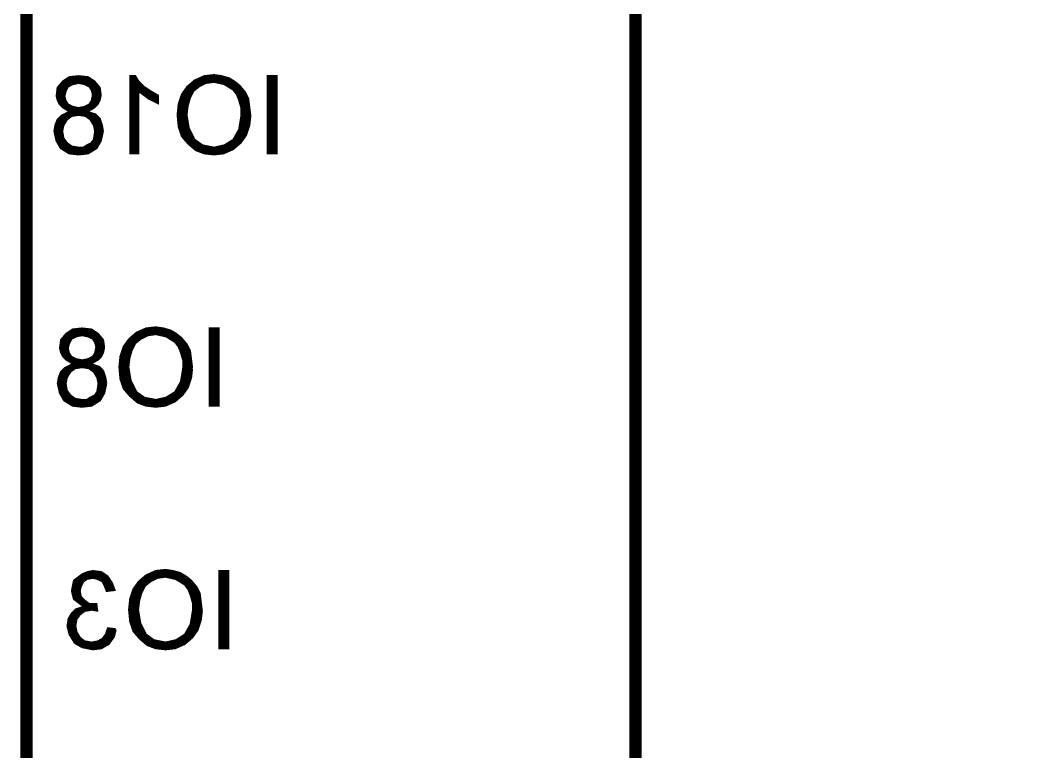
# Model space of a CAD drawing. Extents: x 1.36 to 3.09, y 1.35 to 6.
# Drawn here: x 1.356 to 1.7669, y 4.8127 to 5.1095 of the extents above; entities that cross this region are included whole.
import ezdxf

# ---------------------------------------------------------------- set-up
doc = ezdxf.new("R2010")
doc.units = 0
doc.layers.add('SSB004129_PHO', color=12, linetype='CONTINUOUS')

msp = doc.modelspace()

# ---------------------------------------------------------------- linework, layer by layer
at = {"layer": 'SSB004129_PHO'}
for points, const_width in [([(1.35854, 1.43433), (1.35854, 5.6261)], 0.005), ([(1.60577, 5.20801), (1.60577, 2.19501), (2.43254, 2.19501), (2.43254, 5.20801), (1.60577, 5.20801)], 0.005), ([(1.3895, 5.06451), (1.38908, 5.06705), (1.38824, 5.06958), (1.38662, 5.0712), (1.38405, 5.07205), (1.38371, 5.07253), (1.38395, 5.07296), (1.38613, 5.07427), (1.38737, 5.0755), (1.3882, 5.07716), (1.38861, 5.07924), (1.3882, 5.08214), (1.3861, 5.08465), (1.38359, 5.08633), (1.37975, 5.08676), (1.3759, 5.08633), (1.37339, 5.08465), (1.37129, 5.08214), (1.37088, 5.07881), (1.37129, 5.07717), (1.37212, 5.0755), (1.37336, 5.07427), (1.37554, 5.07296), (1.37578, 5.07253), (1.3755, 5.07208), (1.3729, 5.07078), (1.37124, 5.06912), (1.37041, 5.06704), (1.36999, 5.06451), (1.37084, 5.06066), (1.37253, 5.05771), (1.3759, 5.0556), (1.37975, 5.05517), (1.38359, 5.0556), (1.38696, 5.05771), (1.38865, 5.06066), (1.3895, 5.06451)], 0.001), ([(1.376, 5.08305), (1.376, 5.08634)], 0.001), ([(1.377, 5.08355), (1.377, 5.08645)], 0.001), ([(1.378, 5.08385), (1.378, 5.08656)], 0.001), ([(1.379, 5.08405), (1.379, 5.08668)], 0.001), ([(1.38, 5.08415), (1.38, 5.08673)], 0.001), ([(1.381, 5.08395), (1.381, 5.08662)], 0.001), ([(1.382, 5.08375), (1.382, 5.08651)], 0.001), ([(1.383, 5.08329), (1.383, 5.0864)], 0.001), ([(1.41183, 5.07894), (1.40896, 5.08058), (1.40893, 5.08059), (1.40625, 5.08238), (1.40618, 5.08244), (1.40395, 5.08468), (1.40387, 5.08477), (1.40268, 5.08676), (1.40078, 5.08676), (1.40078, 5.05562), (1.4038, 5.05562), (1.4038, 5.08012), (1.4046, 5.08052), (1.40813, 5.07787), (1.41183, 5.07602), (1.41183, 5.07894)], 0.001), ([(1.401, 5.05562), (1.401, 5.08676)], 0.001), ([(1.402, 5.05562), (1.402, 5.08676)], 0.001), ([(1.403, 5.05562), (1.403, 5.08622)], 0.001), ([(1.44933, 5.07074), (1.44846, 5.07774), (1.44718, 5.08029), (1.44502, 5.08288), (1.44285, 5.08462), (1.44071, 5.08591), (1.43768, 5.08677), (1.43465, 5.0872), (1.43077, 5.08677), (1.42689, 5.08505), (1.42387, 5.08246), (1.42171, 5.07944), (1.42042, 5.07555), (1.41998, 5.07119), (1.42042, 5.06638), (1.42171, 5.06251), (1.4243, 5.05949), (1.42733, 5.05689), (1.43076, 5.05561), (1.43466, 5.05517), (1.43854, 5.05561), (1.44242, 5.05733), (1.44545, 5.05992), (1.4476, 5.06294), (1.4489, 5.06683), (1.44933, 5.07074)], 0.001), ([(1.43, 5.08348), (1.43, 5.08643)], 0.001), ([(1.431, 5.08398), (1.431, 5.0868)], 0.001), ([(1.432, 5.08426), (1.432, 5.08691)], 0.001), ([(1.433, 5.0844), (1.433, 5.08702)], 0.001), ([(1.434, 5.08455), (1.434, 5.08713)], 0.001), ([(1.435, 5.08457), (1.435, 5.08715)], 0.001), ([(1.436, 5.08435), (1.436, 5.08701)], 0.001), ([(1.437, 5.08413), (1.437, 5.08687)], 0.001), ([(1.438, 5.08391), (1.438, 5.08668)], 0.001), ([(1.439, 5.08363), (1.439, 5.08639)], 0.001), ([(1.44, 5.083), (1.44, 5.08611)], 0.001), ([(1.46005, 5.08676), (1.45658, 5.08676), (1.45658, 5.05562), (1.46005, 5.05562), (1.46005, 5.08676)], 0.001), ([(1.457, 5.05562), (1.457, 5.08676)], 0.001), ([(1.458, 5.05562), (1.458, 5.08676)], 0.001), ([(1.459, 5.05562), (1.459, 5.08676)], 0.001), ([(1.46, 5.05562), (1.46, 5.08676)], 0.001), ([(1.372, 5.07575), (1.372, 5.08299)], 0.001), ([(1.373, 5.07462), (1.373, 5.08419)], 0.001), ([(1.38559, 5.07913), (1.38515, 5.0769), (1.38507, 5.07672), (1.38418, 5.07538), (1.38399, 5.07521), (1.3822, 5.07431), (1.38208, 5.07427), (1.37984, 5.07382), (1.37965, 5.07382), (1.37742, 5.07427), (1.37729, 5.07431), (1.3755, 5.07521), (1.37531, 5.07538), (1.37442, 5.07672), (1.37435, 5.07687), (1.3739, 5.07866), (1.37389, 5.07878), (1.3739, 5.0789), (1.37435, 5.08069), (1.37439, 5.08079), (1.37528, 5.08257), (1.3755, 5.0828), (1.37729, 5.08369), (1.37742, 5.08373), (1.37965, 5.08418), (1.37984, 5.08418), (1.38208, 5.08373), (1.3822, 5.08369), (1.38399, 5.0828), (1.38418, 5.08263), (1.38507, 5.08129), (1.38514, 5.08113), (1.38559, 5.07935), (1.38559, 5.07913)], 0.001), ([(1.374, 5.07929), (1.374, 5.08506)], 0.001), ([(1.375, 5.08201), (1.375, 5.08573)], 0.001), ([(1.384, 5.08279), (1.384, 5.08606)], 0.001), ([(1.385, 5.0814), (1.385, 5.08539)], 0.001), ([(1.386, 5.07419), (1.386, 5.08472)], 0.001), ([(1.387, 5.07513), (1.387, 5.08358)], 0.001), ([(1.388, 5.07676), (1.388, 5.08238)], 0.001), ([(1.404, 5.08052), (1.404, 5.08462)], 0.001), ([(1.405, 5.08022), (1.405, 5.08362)], 0.001), ([(1.406, 5.07947), (1.406, 5.08262)], 0.001), ([(1.424, 5.07522), (1.424, 5.08257)], 0.001), ([(1.425, 5.07844), (1.425, 5.08343)], 0.001), ([(1.426, 5.08044), (1.426, 5.08428)], 0.001), ([(1.42631, 5.08095), (1.42854, 5.08274), (1.42863, 5.0828), (1.43131, 5.08414), (1.43146, 5.08418), (1.43459, 5.08463), (1.43476, 5.08462), (1.43878, 5.08373), (1.43894, 5.08367), (1.44251, 5.08143), (1.44265, 5.08131), (1.44398, 5.07953), (1.44405, 5.07941), (1.44494, 5.07718), (1.44496, 5.07713), (1.44585, 5.07401), (1.44587, 5.07387)], 0.001), ([(1.427, 5.08151), (1.427, 5.0851)], 0.001), ([(1.428, 5.08231), (1.428, 5.08554)], 0.001), ([(1.429, 5.08298), (1.429, 5.08599)], 0.001), ([(1.441, 5.08238), (1.441, 5.08573)], 0.001), ([(1.442, 5.08175), (1.442, 5.08513)], 0.001), ([(1.443, 5.08084), (1.443, 5.0845)], 0.001), ([(1.444, 5.0795), (1.444, 5.0837)], 0.001), ([(1.445, 5.07698), (1.445, 5.0829)], 0.001), ([(1.371, 5.07832), (1.371, 5.07978)], 0.001), ([(1.374, 5.07388), (1.374, 5.07827)], 0.001), ([(1.407, 5.07872), (1.407, 5.08188)], 0.001), ([(1.408, 5.07797), (1.408, 5.08122)], 0.001), ([(1.409, 5.07743), (1.409, 5.08055)], 0.001), ([(1.41, 5.07693), (1.41, 5.07998)], 0.001), ([(1.411, 5.07643), (1.411, 5.07941)], 0.001), ([(1.422, 5.06217), (1.422, 5.07984)], 0.001), ([(1.423, 5.061), (1.423, 5.08124)], 0.001), ([(1.44587, 5.07387), (1.44587, 5.07074), (1.44586, 5.07066), (1.44497, 5.0653), (1.44491, 5.06514), (1.44268, 5.06113), (1.44251, 5.06094), (1.43894, 5.05871), (1.43878, 5.05865), (1.43476, 5.05776), (1.43456, 5.05775), (1.43009, 5.05865), (1.4299, 5.05873), (1.42678, 5.06096), (1.42662, 5.06114), (1.42439, 5.06561), (1.42434, 5.06575), (1.42345, 5.07111), (1.42344, 5.07119), (1.42345, 5.07125), (1.42389, 5.07482), (1.42391, 5.0749), (1.4248, 5.07802), (1.42483, 5.07811), (1.42617, 5.08079), (1.42631, 5.08095)], 0.001), ([(1.446, 5.0607), (1.446, 5.08171)], 0.001), ([(1.447, 5.0621), (1.447, 5.08051)], 0.001), ([(1.448, 5.06414), (1.448, 5.07865)], 0.001), ([(1.375, 5.07328), (1.375, 5.07584)], 0.001), ([(1.376, 5.07012), (1.376, 5.07496)], 0.001), ([(1.377, 5.07079), (1.377, 5.07446)], 0.001), ([(1.378, 5.07096), (1.378, 5.07415)], 0.001), ([(1.379, 5.07113), (1.379, 5.07395)], 0.001), ([(1.38, 5.07121), (1.38, 5.07386)], 0.001), ([(1.381, 5.07104), (1.381, 5.07406)], 0.001), ([(1.382, 5.07087), (1.382, 5.07426)], 0.001), ([(1.383, 5.07049), (1.383, 5.07471)], 0.001), ([(1.384, 5.07299), (1.384, 5.07521)], 0.001), ([(1.385, 5.07359), (1.385, 5.07661)], 0.001), ([(1.421, 5.06463), (1.421, 5.0773)], 0.001), ([(1.372, 5.05863), (1.372, 5.06988)], 0.001), ([(1.3865, 5.06449), (1.38649, 5.06442), (1.38604, 5.0613), (1.38597, 5.06109), (1.38507, 5.05975), (1.38488, 5.05958), (1.38312, 5.0587), (1.38181, 5.05783), (1.38153, 5.05774), (1.37975, 5.05774), (1.37966, 5.05775), (1.37698, 5.0582), (1.37677, 5.05829), (1.37498, 5.05963), (1.37488, 5.05973), (1.37354, 5.06151), (1.37345, 5.06173), (1.373, 5.06441), (1.373, 5.06449), (1.37301, 5.06459), (1.37345, 5.06682), (1.37351, 5.06698), (1.37485, 5.06921), (1.37498, 5.06936), (1.37677, 5.0707), (1.37698, 5.07079), (1.37966, 5.07124), (1.37983, 5.07124), (1.38251, 5.07079), (1.38272, 5.0707), (1.38451, 5.06936), (1.38464, 5.06921), (1.38598, 5.06698), (1.38604, 5.06682), (1.38649, 5.06459), (1.3865, 5.06449)], 0.001), ([(1.373, 5.06456), (1.373, 5.07083)], 0.001), ([(1.374, 5.06779), (1.374, 5.07133)], 0.001), ([(1.375, 5.06937), (1.375, 5.07183)], 0.001), ([(1.384, 5.06974), (1.384, 5.07207)], 0.001), ([(1.385, 5.06861), (1.385, 5.07174)], 0.001), ([(1.386, 5.06694), (1.386, 5.07141)], 0.001), ([(1.387, 5.05777), (1.387, 5.07082)], 0.001), ([(1.388, 5.05952), (1.388, 5.06982)], 0.001), ([(1.42, 5.07097), (1.42, 5.07139)], 0.001), ([(1.449, 5.06776), (1.449, 5.07339)], 0.001), ([(1.371, 5.06038), (1.371, 5.06852)], 0.001), ([(1.389, 5.06224), (1.389, 5.06729)], 0.001), ([(1.424, 5.05984), (1.424, 5.0678)], 0.001), ([(1.37, 5.06445), (1.37, 5.06459)], 0.001), ([(1.373, 5.05741), (1.373, 5.06443)], 0.001), ([(1.425, 5.05889), (1.425, 5.06438)], 0.001), ([(1.426, 5.05803), (1.426, 5.06238)], 0.001), ([(1.443, 5.05783), (1.443, 5.0617)], 0.001), ([(1.444, 5.05868), (1.444, 5.0635)], 0.001), ([(1.445, 5.05954), (1.445, 5.06548)], 0.001), ([(1.374, 5.05679), (1.374, 5.0609)], 0.001), ([(1.375, 5.05616), (1.375, 5.05961)], 0.001), ([(1.376, 5.05559), (1.376, 5.05886)], 0.001), ([(1.377, 5.05548), (1.377, 5.05819)], 0.001), ([(1.378, 5.05537), (1.378, 5.05803)], 0.001), ([(1.379, 5.05526), (1.379, 5.05786)], 0.001), ([(1.38, 5.0552), (1.38, 5.05774)], 0.001), ([(1.381, 5.05531), (1.381, 5.05774)], 0.001), ([(1.382, 5.05543), (1.382, 5.05795)], 0.001), ([(1.383, 5.05554), (1.383, 5.05862)], 0.001), ([(1.384, 5.05586), (1.384, 5.05914)], 0.001), ([(1.385, 5.05648), (1.385, 5.05967)], 0.001), ([(1.386, 5.05711), (1.386, 5.06115)], 0.001), ([(1.427, 5.05717), (1.427, 5.0608)], 0.001), ([(1.428, 5.05664), (1.428, 5.06009)], 0.001), ([(1.429, 5.05627), (1.429, 5.05937)], 0.001), ([(1.43, 5.05589), (1.43, 5.05867)], 0.001), ([(1.431, 5.05558), (1.431, 5.05846)], 0.001), ([(1.432, 5.05547), (1.432, 5.05826)], 0.001), ([(1.433, 5.05536), (1.433, 5.05806)], 0.001), ([(1.434, 5.05525), (1.434, 5.05786)], 0.001), ([(1.435, 5.05521), (1.435, 5.05781)], 0.001), ([(1.436, 5.05532), (1.436, 5.05803)], 0.001), ([(1.437, 5.05544), (1.437, 5.05825)], 0.001), ([(1.438, 5.05555), (1.438, 5.05847)], 0.001), ([(1.439, 5.05581), (1.439, 5.05875)], 0.001), ([(1.44, 5.05625), (1.44, 5.05938)], 0.001), ([(1.441, 5.0567), (1.441, 5.06)], 0.001), ([(1.442, 5.05714), (1.442, 5.06063)], 0.001), ([(1.38962, 4.96722), (1.388, 4.96884), (1.38543, 4.96969), (1.38509, 4.97017), (1.38533, 4.9706), (1.38751, 4.9719), (1.38875, 4.97314), (1.38957, 4.97479), (1.38999, 4.97688), (1.38958, 4.97978), (1.38748, 4.98229), (1.38497, 4.98397), (1.38112, 4.9844), (1.37728, 4.98397), (1.37476, 4.98229), (1.37267, 4.97978), (1.37226, 4.97645), (1.37267, 4.97481), (1.3735, 4.97314), (1.37474, 4.9719), (1.37692, 4.9706), (1.37716, 4.97017), (1.37688, 4.96972), (1.37428, 4.96842), (1.37262, 4.96676), (1.37179, 4.96467), (1.37136, 4.96214), (1.37222, 4.9583), (1.37391, 4.95535), (1.37727, 4.95324), (1.38112, 4.95281), (1.38497, 4.95324), (1.38834, 4.95535), (1.39003, 4.9583), (1.39088, 4.96214)], 0.001), ([(1.377, 4.98049), (1.377, 4.98378)], 0.001), ([(1.378, 4.98099), (1.378, 4.98405)], 0.001), ([(1.379, 4.98141), (1.379, 4.98416)], 0.001), ([(1.38, 4.98161), (1.38, 4.98427)], 0.001), ([(1.381, 4.98181), (1.381, 4.98438)], 0.001), ([(1.382, 4.98166), (1.382, 4.9843)], 0.001), ([(1.383, 4.98146), (1.383, 4.98419)], 0.001), ([(1.384, 4.98112), (1.384, 4.98408)], 0.001), ([(1.385, 4.98062), (1.385, 4.98395)], 0.001), ([(1.42571, 4.96838), (1.42483, 4.97538), (1.42356, 4.97793), (1.4214, 4.98052), (1.41923, 4.98226), (1.41708, 4.98354), (1.41405, 4.98441), (1.41103, 4.98484), (1.40715, 4.98441), (1.40327, 4.98269), (1.40025, 4.98009)], 0.001), ([(1.405, 4.98043), (1.405, 4.98346)], 0.001), ([(1.406, 4.98093), (1.406, 4.9839)], 0.001), ([(1.407, 4.98143), (1.407, 4.98434)], 0.001), ([(1.408, 4.98185), (1.408, 4.9845)], 0.001), ([(1.409, 4.98199), (1.409, 4.98462)], 0.001), ([(1.41, 4.98213), (1.41, 4.98473)], 0.001), ([(1.411, 4.98227), (1.411, 4.98484)], 0.001), ([(1.412, 4.98207), (1.412, 4.9847)], 0.001), ([(1.413, 4.98185), (1.413, 4.98456)], 0.001), ([(1.414, 4.98163), (1.414, 4.98442)], 0.001), ([(1.415, 4.9814), (1.415, 4.98414)], 0.001), ([(1.416, 4.98088), (1.416, 4.98385)], 0.001), ([(1.417, 4.98025), (1.417, 4.98357)], 0.001), ([(1.43643, 4.9844), (1.43296, 4.9844), (1.43296, 4.95326), (1.43643, 4.95326), (1.43643, 4.9844)], 0.001), ([(1.433, 4.95326), (1.433, 4.9844)], 0.001), ([(1.434, 4.95326), (1.434, 4.9844)], 0.001), ([(1.435, 4.95326), (1.435, 4.9844)], 0.001), ([(1.436, 4.95326), (1.436, 4.9844)], 0.001), ([(1.373, 4.97414), (1.373, 4.98017)], 0.001), ([(1.374, 4.97264), (1.374, 4.98137)], 0.001), ([(1.375, 4.97175), (1.375, 4.98245)], 0.001), ([(1.38697, 4.97676), (1.38652, 4.97453), (1.38645, 4.97435), (1.38556, 4.97301), (1.38536, 4.97284), (1.38358, 4.97195), (1.38345, 4.97191), (1.38122, 4.97146), (1.38103, 4.97146), (1.37879, 4.97191), (1.37867, 4.97195), (1.37688, 4.97284), (1.37669, 4.97301), (1.3758, 4.97435), (1.37573, 4.97451), (1.37528, 4.9763), (1.37527, 4.97642), (1.37528, 4.97654), (1.37573, 4.97832), (1.37577, 4.97843), (1.37666, 4.98021), (1.37688, 4.98044), (1.37867, 4.98133), (1.37879, 4.98137), (1.38103, 4.98182), (1.38122, 4.98182), (1.38345, 4.98137), (1.38358, 4.98133), (1.38536, 4.98044), (1.38556, 4.98027), (1.38645, 4.97893), (1.38652, 4.97877), (1.38697, 4.97698), (1.38697, 4.97676)], 0.001), ([(1.376, 4.97889), (1.376, 4.98311)], 0.001), ([(1.386, 4.9796), (1.386, 4.98328)], 0.001), ([(1.387, 4.9716), (1.387, 4.98261)], 0.001), ([(1.388, 4.97239), (1.388, 4.98167)], 0.001), ([(1.389, 4.97364), (1.389, 4.98047)], 0.001), ([(1.40025, 4.98009), (1.39809, 4.97708), (1.39679, 4.97319), (1.39636, 4.96883), (1.39679, 4.96402), (1.39808, 4.96015), (1.40067, 4.95713), (1.4037, 4.95453), (1.40713, 4.95325), (1.41103, 4.95281), (1.41492, 4.95324), (1.4188, 4.95497), (1.42182, 4.95756), (1.42398, 4.96057), (1.42528, 4.96447), (1.42571, 4.96838)], 0.001), ([(1.42225, 4.97151), (1.42225, 4.96838), (1.42224, 4.9683), (1.42135, 4.96294), (1.42129, 4.96278), (1.41906, 4.95876), (1.41889, 4.95858), (1.41532, 4.95635), (1.41516, 4.95629), (1.41114, 4.95539), (1.41094, 4.95539), (1.40647, 4.95628), (1.40628, 4.95637), (1.40315, 4.9586), (1.403, 4.95878), (1.40077, 4.96325), (1.40072, 4.96339), (1.39983, 4.96875), (1.39982, 4.96883), (1.39982, 4.96889), (1.40027, 4.97246), (1.40029, 4.97254), (1.40118, 4.97566), (1.40121, 4.97575), (1.40255, 4.97843), (1.40269, 4.97859), (1.40492, 4.98038), (1.40501, 4.98044), (1.40769, 4.98177), (1.40784, 4.98182), (1.41096, 4.98227), (1.41114, 4.98226), (1.41516, 4.98137), (1.41532, 4.9813), (1.41889, 4.97907), (1.41902, 4.97895), (1.42036, 4.97716), (1.42043, 4.97705), (1.42132, 4.97482), (1.42134, 4.97477), (1.42223, 4.97164), (1.42225, 4.97151)], 0.001), ([(1.4, 4.9703), (1.4, 4.97975)], 0.001), ([(1.401, 4.97504), (1.401, 4.98074)], 0.001), ([(1.402, 4.97732), (1.402, 4.9816)], 0.001), ([(1.403, 4.97884), (1.403, 4.98246)], 0.001), ([(1.404, 4.97964), (1.404, 4.98301)], 0.001), ([(1.418, 4.97963), (1.418, 4.98299)], 0.001), ([(1.419, 4.97898), (1.419, 4.98239)], 0.001), ([(1.42, 4.97765), (1.42, 4.98164)], 0.001), ([(1.421, 4.97562), (1.421, 4.98084)], 0.001), ([(1.422, 4.97245), (1.422, 4.9798)], 0.001), ([(1.398, 4.9604), (1.398, 4.9768)], 0.001), ([(1.399, 4.95908), (1.399, 4.97835)], 0.001), ([(1.423, 4.95921), (1.423, 4.9786)], 0.001), ([(1.424, 4.96065), (1.424, 4.97705)], 0.001), ([(1.376, 4.97115), (1.376, 4.97405)], 0.001), ([(1.377, 4.97053), (1.377, 4.97279)], 0.001), ([(1.378, 4.96823), (1.378, 4.97229)], 0.001), ([(1.379, 4.96853), (1.379, 4.97187)], 0.001), ([(1.38, 4.9687), (1.38, 4.97167)], 0.001), ([(1.381, 4.96887), (1.381, 4.97147)], 0.001), ([(1.382, 4.96874), (1.382, 4.97162)], 0.001), ([(1.383, 4.96858), (1.383, 4.97182)], 0.001), ([(1.384, 4.96839), (1.384, 4.97216)], 0.001), ([(1.385, 4.96766), (1.385, 4.97266)], 0.001), ([(1.386, 4.971), (1.386, 4.97368)], 0.001), ([(1.397, 4.9634), (1.397, 4.9738)], 0.001), ([(1.425, 4.96365), (1.425, 4.97405)], 0.001), ([(1.373, 4.95693), (1.373, 4.96714)], 0.001), ([(1.374, 4.95529), (1.374, 4.96814)], 0.001), ([(1.38787, 4.96213), (1.38787, 4.96206), (1.38742, 4.95894), (1.38734, 4.95873), (1.38645, 4.95739), (1.38626, 4.95722), (1.3845, 4.95634), (1.38319, 4.95546), (1.38291, 4.95538), (1.38112, 4.95538), (1.38104, 4.95539), (1.37836, 4.95583), (1.37814, 4.95593), (1.37636, 4.95727), (1.37626, 4.95737), (1.37492, 4.95915), (1.37483, 4.95937), (1.37438, 4.96205), (1.37437, 4.96213), (1.37438, 4.96223), (1.37483, 4.96446), (1.37489, 4.96462), (1.37623, 4.96685), (1.37636, 4.967), (1.37814, 4.96833), (1.37836, 4.96843), (1.38104, 4.96887), (1.38121, 4.96887), (1.38388, 4.96843), (1.3841, 4.96833), (1.38589, 4.967), (1.38602, 4.96685), (1.38736, 4.96462), (1.38742, 4.96446), (1.38786, 4.96223), (1.38787, 4.96213)], 0.001), ([(1.375, 4.9648), (1.375, 4.96878)], 0.001), ([(1.376, 4.96647), (1.376, 4.96928)], 0.001), ([(1.377, 4.96748), (1.377, 4.9698)], 0.001), ([(1.386, 4.96688), (1.386, 4.9695)], 0.001), ([(1.387, 4.96521), (1.387, 4.96917)], 0.001), ([(1.388, 4.95513), (1.388, 4.96883)], 0.001), ([(1.389, 4.9565), (1.389, 4.96783)], 0.001), ([(1.39088, 4.96214), (1.39046, 4.96469), (1.38962, 4.96722)], 0.001), ([(1.4, 4.95792), (1.4, 4.96771)], 0.001), ([(1.372, 4.95929), (1.372, 4.96521)], 0.001), ([(1.39, 4.95825), (1.39, 4.96606)], 0.001), ([(1.422, 4.95781), (1.422, 4.96685)], 0.001), ([(1.375, 4.95466), (1.375, 4.95905)], 0.001), ([(1.401, 4.95685), (1.401, 4.96278)], 0.001), ([(1.402, 4.95599), (1.402, 4.96078)], 0.001), ([(1.403, 4.95514), (1.403, 4.95878)], 0.001), ([(1.42, 4.956), (1.42, 4.96045)], 0.001), ([(1.421, 4.95685), (1.421, 4.96225)], 0.001), ([(1.376, 4.95404), (1.376, 4.95771)], 0.001), ([(1.377, 4.95341), (1.377, 4.95679)], 0.001), ([(1.378, 4.95316), (1.378, 4.95604)], 0.001), ([(1.379, 4.95305), (1.379, 4.95573)], 0.001), ([(1.38, 4.95294), (1.38, 4.95556)], 0.001), ([(1.381, 4.95283), (1.381, 4.95539)], 0.001), ([(1.382, 4.95291), (1.382, 4.95538)], 0.001), ([(1.383, 4.95302), (1.383, 4.95539)], 0.001), ([(1.384, 4.95313), (1.384, 4.95601)], 0.001), ([(1.385, 4.95326), (1.385, 4.95659)], 0.001), ([(1.386, 4.95388), (1.386, 4.95709)], 0.001), ([(1.387, 4.95451), (1.387, 4.95821)], 0.001), ([(1.404, 4.95442), (1.404, 4.95799)], 0.001), ([(1.405, 4.95405), (1.405, 4.95728)], 0.001), ([(1.406, 4.95367), (1.406, 4.95657)], 0.001), ([(1.407, 4.9533), (1.407, 4.95618)], 0.001), ([(1.408, 4.95315), (1.408, 4.95598)], 0.001), ([(1.409, 4.95304), (1.409, 4.95578)], 0.001), ([(1.41, 4.95293), (1.41, 4.95558)], 0.001), ([(1.411, 4.95282), (1.411, 4.95538)], 0.001), ([(1.412, 4.95292), (1.412, 4.95558)], 0.001), ([(1.413, 4.95303), (1.413, 4.95581)], 0.001), ([(1.414, 4.95314), (1.414, 4.95603)], 0.001), ([(1.415, 4.95328), (1.415, 4.95625)], 0.001), ([(1.416, 4.95372), (1.416, 4.95678)], 0.001), ([(1.417, 4.95417), (1.417, 4.9574)], 0.001), ([(1.418, 4.95461), (1.418, 4.95803)], 0.001), ([(1.419, 4.95514), (1.419, 4.95868)], 0.001), ([(1.38948, 4.85849), (1.3893, 4.85835), (1.38752, 4.85745), (1.38739, 4.85741), (1.38516, 4.85697), (1.38498, 4.85696), (1.3823, 4.85741), (1.38208, 4.8575), (1.3803, 4.85884), (1.38017, 4.85898), (1.37883, 4.86122), (1.37877, 4.86138), (1.37832, 4.86361), (1.37831, 4.86371), (1.37832, 4.86379), (1.37876, 4.86647), (1.37886, 4.86668), (1.3802, 4.86847), (1.3803, 4.86857), (1.38208, 4.86991), (1.3823, 4.87), (1.38498, 4.87045), (1.38514, 4.87045), (1.38716, 4.87011), (1.38685, 4.87258), (1.38417, 4.87258), (1.38387, 4.87268), (1.38208, 4.87402), (1.38203, 4.87407), (1.38069, 4.87541), (1.38055, 4.87566), (1.38011, 4.87789), (1.3801, 4.87799), (1.38011, 4.87811), (1.38056, 4.8799), (1.3806, 4.88), (1.38149, 4.88179), (1.38166, 4.88198), (1.383, 4.88287), (1.38318, 4.88295), (1.38541, 4.88339), (1.38563, 4.88339), (1.38741, 4.88294), (1.38752, 4.8829), (1.3893, 4.88201), (1.38953, 4.88179), (1.39042, 4.88), (1.39044, 4.87996), (1.39119, 4.87808), (1.39419, 4.87842), (1.39309, 4.88133), (1.3914, 4.88388), (1.3889, 4.88555), (1.38553, 4.88597), (1.38342, 4.88555), (1.38129, 4.88469), (1.37792, 4.88217), (1.37709, 4.878), (1.37791, 4.87471), (1.38134, 4.87214), (1.38154, 4.87174), (1.3812, 4.87127), (1.37863, 4.87041), (1.37698, 4.86875), (1.37572, 4.86666), (1.3753, 4.86373), (1.37615, 4.86033), (1.37827, 4.85693), (1.38122, 4.85525), (1.38553, 4.85439), (1.38892, 4.85481), (1.39186, 4.8565), (1.39397, 4.85945), (1.3947, 4.86238)], 0.001), ([(1.382, 4.88221), (1.382, 4.88498)], 0.001), ([(1.383, 4.88287), (1.383, 4.88538)], 0.001), ([(1.384, 4.88311), (1.384, 4.88566)], 0.001), ([(1.385, 4.88331), (1.385, 4.88586)], 0.001), ([(1.386, 4.88329), (1.386, 4.88591)], 0.001), ([(1.387, 4.88304), (1.387, 4.88578)], 0.001), ([(1.388, 4.88266), (1.388, 4.88566)], 0.001), ([(1.389, 4.88216), (1.389, 4.88548)], 0.001), ([(1.39, 4.88084), (1.39, 4.88481)], 0.001), ([(1.42965, 4.86995), (1.42877, 4.87695), (1.4275, 4.8795), (1.42533, 4.8821), (1.42317, 4.88383), (1.42102, 4.88512), (1.41799, 4.88598), (1.41496, 4.88642), (1.41109, 4.88599), (1.40721, 4.88426), (1.40418, 4.88167), (1.40203, 4.87865), (1.40073, 4.87476), (1.40029, 4.8704), (1.40073, 4.86559), (1.40202, 4.86172), (1.40461, 4.8587), (1.40764, 4.85611), (1.41107, 4.85482), (1.41497, 4.85439), (1.41886, 4.85482), (1.42274, 4.85654), (1.42576, 4.85914), (1.42791, 4.86215), (1.42921, 4.86605), (1.42965, 4.86995)], 0.001), ([(1.409, 4.88204), (1.409, 4.88506)], 0.001), ([(1.41, 4.88254), (1.41, 4.8855)], 0.001), ([(1.411, 4.88304), (1.411, 4.88595)], 0.001), ([(1.412, 4.88343), (1.412, 4.88609)], 0.001), ([(1.413, 4.88357), (1.413, 4.8862)], 0.001), ([(1.414, 4.88371), (1.414, 4.88631)], 0.001), ([(1.415, 4.88385), (1.415, 4.88641)], 0.001), ([(1.416, 4.88363), (1.416, 4.88627)], 0.001), ([(1.417, 4.88341), (1.417, 4.88613)], 0.001), ([(1.418, 4.88319), (1.418, 4.88598)], 0.001), ([(1.419, 4.88297), (1.419, 4.8857)], 0.001), ([(1.42, 4.88241), (1.42, 4.88541)], 0.001), ([(1.421, 4.88179), (1.421, 4.88512)], 0.001), ([(1.44036, 4.88597), (1.4369, 4.88597), (1.4369, 4.85483), (1.44036, 4.85483), (1.44036, 4.88597)], 0.001), ([(1.437, 4.85483), (1.437, 4.88597)], 0.001), ([(1.438, 4.85483), (1.438, 4.88597)], 0.001), ([(1.439, 4.85483), (1.439, 4.88597)], 0.001), ([(1.44, 4.85483), (1.44, 4.88597)], 0.001), ([(1.378, 4.87465), (1.378, 4.88223)], 0.001), ([(1.379, 4.8739), (1.379, 4.88298)], 0.001), ([(1.38, 4.87315), (1.38, 4.88373)], 0.001), ([(1.381, 4.88081), (1.381, 4.88448)], 0.001), ([(1.391, 4.87855), (1.391, 4.88415)], 0.001), ([(1.392, 4.87817), (1.392, 4.88298)], 0.001), ([(1.393, 4.87829), (1.393, 4.88148)], 0.001), ([(1.42619, 4.87308), (1.42619, 4.86996), (1.42618, 4.86987), (1.42529, 4.86452), (1.42523, 4.86436), (1.423, 4.86034), (1.42283, 4.86016), (1.41925, 4.85792), (1.4191, 4.85786), (1.41508, 4.85697), (1.41487, 4.85697), (1.41041, 4.85786), (1.41022, 4.85794), (1.40709, 4.86017), (1.40693, 4.86036), (1.4047, 4.86482), (1.40466, 4.86496), (1.40376, 4.87032), (1.40376, 4.8704), (1.40376, 4.87046), (1.40421, 4.87404), (1.40422, 4.87411), (1.40512, 4.87724), (1.40515, 4.87732), (1.40649, 4.88), (1.40662, 4.88017), (1.40886, 4.88195), (1.40894, 4.88201), (1.41162, 4.88335), (1.41178, 4.8834), (1.4149, 4.88384), (1.41508, 4.88384), (1.4191, 4.88294), (1.41925, 4.88288), (1.42283, 4.88065), (1.42296, 4.88052), (1.4243, 4.87874), (1.42436, 4.87862), (1.42526, 4.87639), (1.42527, 4.87634), (1.42617, 4.87322), (1.42619, 4.87308)], 0.001), ([(1.404, 4.87238), (1.404, 4.88141)], 0.001), ([(1.405, 4.87683), (1.405, 4.88237)], 0.001), ([(1.406, 4.87902), (1.406, 4.88323)], 0.001), ([(1.407, 4.88047), (1.407, 4.88408)], 0.001), ([(1.408, 4.88127), (1.408, 4.88461)], 0.001), ([(1.422, 4.88116), (1.422, 4.88453)], 0.001), ([(1.423, 4.88047), (1.423, 4.88393)], 0.001), ([(1.424, 4.87914), (1.424, 4.88316)], 0.001), ([(1.425, 4.87703), (1.425, 4.88236)], 0.001), ([(1.426, 4.8738), (1.426, 4.8813)], 0.001), ([(1.394, 4.8784), (1.394, 4.87892)], 0.001), ([(1.402, 4.86179), (1.402, 4.87857)], 0.001), ([(1.403, 4.86058), (1.403, 4.88001)], 0.001), ([(1.427, 4.86087), (1.427, 4.8801)], 0.001), ([(1.428, 4.86241), (1.428, 4.87849)], 0.001), ([(1.381, 4.8724), (1.381, 4.87509)], 0.001), ([(1.382, 4.86985), (1.382, 4.87409)], 0.001), ([(1.383, 4.87012), (1.383, 4.87333)], 0.001), ([(1.384, 4.87029), (1.384, 4.87261)], 0.001), ([(1.385, 4.87045), (1.385, 4.87258)], 0.001), ([(1.386, 4.87031), (1.386, 4.87258)], 0.001), ([(1.401, 4.86479), (1.401, 4.87557)], 0.001), ([(1.429, 4.86541), (1.429, 4.87512)], 0.001), ([(1.377, 4.85897), (1.377, 4.86878)], 0.001), ([(1.378, 4.85737), (1.378, 4.86978)], 0.001), ([(1.379, 4.86688), (1.379, 4.87053)], 0.001), ([(1.38, 4.86821), (1.38, 4.87087)], 0.001), ([(1.381, 4.8691), (1.381, 4.8712)], 0.001), ([(1.387, 4.87014), (1.387, 4.87139)], 0.001), ([(1.404, 4.85942), (1.404, 4.8689)], 0.001), ([(1.426, 4.85947), (1.426, 4.8688)], 0.001), ([(1.376, 4.86094), (1.376, 4.86713)], 0.001), ([(1.405, 4.85837), (1.405, 4.86423)], 0.001), ([(1.379, 4.85652), (1.379, 4.86093)], 0.001), ([(1.3947, 4.86238), (1.39166, 4.86272), (1.39089, 4.86042), (1.39082, 4.86028), (1.38948, 4.85849)], 0.001), ([(1.391, 4.856), (1.391, 4.86075)], 0.001), ([(1.392, 4.85669), (1.392, 4.86268)], 0.001), ([(1.393, 4.85809), (1.393, 4.86257)], 0.001), ([(1.394, 4.85956), (1.394, 4.86246)], 0.001), ([(1.406, 4.85751), (1.406, 4.86223)], 0.001), ([(1.407, 4.85666), (1.407, 4.86026)], 0.001), ([(1.423, 4.85677), (1.423, 4.86034)], 0.001), ([(1.424, 4.85763), (1.424, 4.86214)], 0.001), ([(1.425, 4.85848), (1.425, 4.86394)], 0.001), ([(1.38, 4.85595), (1.38, 4.85926)], 0.001), ([(1.381, 4.85538), (1.381, 4.85831)], 0.001), ([(1.382, 4.8551), (1.382, 4.85756)], 0.001), ([(1.383, 4.8549), (1.383, 4.85729)], 0.001), ([(1.384, 4.8547), (1.384, 4.85713)], 0.001), ([(1.385, 4.8545), (1.385, 4.85696)], 0.001), ([(1.386, 4.85445), (1.386, 4.85713)], 0.001), ([(1.387, 4.85457), (1.387, 4.85733)], 0.001), ([(1.388, 4.8547), (1.388, 4.8577)], 0.001), ([(1.389, 4.85486), (1.389, 4.8582)], 0.001), ([(1.39, 4.85543), (1.39, 4.85919)], 0.001), ([(1.408, 4.85597), (1.408, 4.85952)], 0.001), ([(1.409, 4.8556), (1.409, 4.85881)], 0.001), ([(1.41, 4.85522), (1.41, 4.8581)], 0.001), ([(1.411, 4.85485), (1.411, 4.85774)], 0.001), ([(1.412, 4.85472), (1.412, 4.85754)], 0.001), ([(1.413, 4.85461), (1.413, 4.85734)], 0.001), ([(1.414, 4.8545), (1.414, 4.85714)], 0.001), ([(1.415, 4.85439), (1.415, 4.85696)], 0.001), ([(1.416, 4.8545), (1.416, 4.85717)], 0.001), ([(1.417, 4.85461), (1.417, 4.85739)], 0.001), ([(1.418, 4.85472), (1.418, 4.85762)], 0.001), ([(1.419, 4.85488), (1.419, 4.85784)], 0.001), ([(1.42, 4.85533), (1.42, 4.85839)], 0.001), ([(1.421, 4.85577), (1.421, 4.85902)], 0.001), ([(1.422, 4.85622), (1.422, 4.85964)], 0.001)]:
    msp.add_lwpolyline(points, dxfattribs=dict(at, const_width=const_width))

doc.saveas('drawing.dxf')
